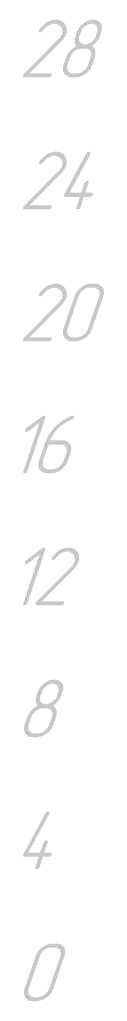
# Paper-space layout 'Layout1' of a CAD drawing. Extents: x -1 to 840, y -1 to 593.
# Drawn here: x 753.4 to 758.3, y 329.4 to 388.9 of the extents above; entities that cross this region are included whole.
import ezdxf

# ---------------------------------------------------------------- set-up
doc = ezdxf.new("R2010")
doc.units = 0
doc.header["$MEASUREMENT"] = 0
doc.layers.add('PDF _Сплошная заливка', color=7, linetype='CONTINUOUS')

psp = doc.layouts.get("Layout1")

# ---------------------------------------------------------------- hatches: boundary and pattern name
at = {"layer": 'PDF _Сплошная заливка', "transparency": 33554559}
for points in [[(755.439, 388.927), (755.464, 388.927), (755.49, 388.927), (755.591, 388.901), (755.668, 388.876), (755.769, 388.825), (755.845, 388.774), (755.896, 388.723), (755.922, 388.673), (755.922, 388.673), (755.947, 388.673), (755.947, 388.647), (755.973, 388.622), (755.998, 388.571), (756.023, 388.495), (756.049, 388.419), (756.049, 388.317), (756.049, 388.266), (756.049, 388.19), (756.049, 388.139), (756.023, 388.063), (756.023, 388.063), (756.023, 388.038), (755.998, 388.012), (755.998, 387.987), (755.973, 387.961), (755.947, 387.911), (755.896, 387.834), (755.896, 387.809), (755.896, 387.809), (755.871, 387.784), (755.845, 387.733), (755.82, 387.707), (755.769, 387.657), (755.744, 387.606), (755.668, 387.555), (753.788, 385.675), (755.058, 385.675), (755.083, 385.675), (755.109, 385.65), (755.134, 385.625), (755.134, 385.625), (755.134, 385.599), (755.134, 385.574), (755.134, 385.548), (755.134, 385.548), (755.134, 385.523), (755.109, 385.498), (755.083, 385.472), (755.058, 385.447), (755.033, 385.447), (755.007, 385.421), (754.982, 385.421), (753.457, 385.421), (753.457, 385.421), (753.432, 385.447), (753.407, 385.472), (753.407, 385.472), (753.381, 385.498), (753.381, 385.523), (753.407, 385.548), (753.407, 385.548), (753.407, 385.574), (753.432, 385.625), (755.515, 387.707), (755.591, 387.784), (755.668, 387.885), (755.668, 387.885), (755.668, 387.885), (755.693, 387.911), (755.693, 387.936), (755.744, 387.987), (755.769, 388.063), (755.769, 388.063), (755.769, 388.063), (755.769, 388.114), (755.795, 388.165), (755.795, 388.215), (755.795, 388.292), (755.769, 388.342), (755.744, 388.419), (755.718, 388.469), (755.693, 388.495), (755.693, 388.495), (755.693, 388.52), (755.668, 388.52), (755.668, 388.546), (755.591, 388.571), (755.541, 388.622), (755.515, 388.622), (755.515, 388.622), (755.49, 388.647), (755.464, 388.647), (755.439, 388.647), (755.388, 388.673), (755.312, 388.673), (755.261, 388.673), (755.236, 388.673), (755.185, 388.673), (755.134, 388.647), (755.083, 388.622), (755.007, 388.596), (754.956, 388.571), (754.931, 388.571), (754.905, 388.571), (754.88, 388.52), (754.829, 388.495), (754.778, 388.444), (754.728, 388.393), (754.651, 388.317), (754.601, 388.241), (754.575, 388.241), (754.575, 388.215), (754.55, 388.215), (754.524, 388.19), (754.524, 388.19), (754.499, 388.165), (754.499, 388.165), (754.448, 388.165), (754.448, 388.165), (754.423, 388.165), (754.397, 388.19), (754.372, 388.19), (754.372, 388.19), (754.372, 388.215), (754.372, 388.241), (754.372, 388.292), (754.397, 388.342), (754.397, 388.342), (754.397, 388.342), (754.397, 388.368), (754.423, 388.368), (754.474, 388.444), (754.524, 388.495), (754.601, 388.571), (754.677, 388.647), (754.778, 388.723), (754.88, 388.774), (754.88, 388.774), (754.88, 388.8), (754.905, 388.8), (754.956, 388.825), (755.033, 388.85), (755.109, 388.876), (755.185, 388.901), (755.287, 388.927), (755.363, 388.927), (755.414, 388.927)], [(755.439, 380.926), (755.464, 380.926), (755.49, 380.926), (755.591, 380.9), (755.668, 380.875), (755.769, 380.824), (755.845, 380.773), (755.896, 380.722), (755.922, 380.672), (755.922, 380.672), (755.947, 380.672), (755.947, 380.646), (755.973, 380.621), (755.998, 380.57), (756.023, 380.494), (756.049, 380.418), (756.049, 380.316), (756.049, 380.265), (756.049, 380.189), (756.049, 380.138), (756.023, 380.062), (756.023, 380.062), (756.023, 380.037), (755.998, 380.011), (755.998, 379.986), (755.973, 379.96), (755.947, 379.91), (755.896, 379.833), (755.896, 379.808), (755.896, 379.808), (755.871, 379.783), (755.845, 379.757), (755.82, 379.706), (755.769, 379.656), (755.744, 379.605), (755.668, 379.554), (753.788, 377.674), (755.058, 377.674), (755.083, 377.674), (755.109, 377.649), (755.134, 377.624), (755.134, 377.624), (755.134, 377.598), (755.134, 377.573), (755.134, 377.547), (755.134, 377.547), (755.134, 377.522), (755.109, 377.497), (755.083, 377.471), (755.058, 377.446), (755.033, 377.446), (755.007, 377.42), (754.982, 377.42), (753.457, 377.42), (753.457, 377.42), (753.432, 377.446), (753.407, 377.471), (753.407, 377.471), (753.381, 377.497), (753.381, 377.522), (753.407, 377.547), (753.407, 377.573), (753.407, 377.573), (753.432, 377.624), (755.515, 379.706), (755.591, 379.783), (755.668, 379.884), (755.668, 379.884), (755.668, 379.91), (755.693, 379.91), (755.693, 379.935), (755.744, 379.986), (755.769, 380.062), (755.769, 380.062), (755.769, 380.087), (755.769, 380.113), (755.795, 380.164), (755.795, 380.214), (755.795, 380.291), (755.769, 380.341), (755.744, 380.418), (755.718, 380.468), (755.693, 380.494), (755.693, 380.494), (755.693, 380.519), (755.668, 380.519), (755.668, 380.545), (755.591, 380.57), (755.541, 380.621), (755.515, 380.621), (755.515, 380.621), (755.49, 380.646), (755.464, 380.646), (755.439, 380.646), (755.388, 380.672), (755.312, 380.672), (755.261, 380.672), (755.236, 380.672), (755.185, 380.672), (755.134, 380.646), (755.083, 380.621), (755.007, 380.595), (754.956, 380.57), (754.931, 380.57), (754.905, 380.57), (754.88, 380.545), (754.829, 380.494), (754.778, 380.443), (754.728, 380.392), (754.651, 380.316), (754.601, 380.24), (754.575, 380.24), (754.575, 380.24), (754.55, 380.214), (754.524, 380.189), (754.524, 380.189), (754.499, 380.164), (754.499, 380.164), (754.448, 380.164), (754.448, 380.164), (754.423, 380.164), (754.397, 380.189), (754.372, 380.189), (754.372, 380.189), (754.372, 380.214), (754.372, 380.24), (754.372, 380.291), (754.397, 380.341), (754.397, 380.341), (754.397, 380.341), (754.397, 380.367), (754.423, 380.392), (754.474, 380.443), (754.524, 380.494), (754.601, 380.57), (754.677, 380.646), (754.778, 380.722), (754.88, 380.773), (754.88, 380.773), (754.88, 380.799), (754.905, 380.799), (754.956, 380.824), (755.033, 380.849), (755.109, 380.875), (755.185, 380.9), (755.287, 380.926), (755.363, 380.926), (755.414, 380.926)], [(757.446, 380.926), (757.471, 380.9), (757.497, 380.9), (757.497, 380.875), (757.497, 380.875), (757.497, 380.849), (757.497, 380.799), (757.497, 380.773), (756.226, 378.436), (756.938, 378.436), (757.141, 379.046), (757.167, 379.046), (757.167, 379.071), (757.192, 379.097), (757.217, 379.122), (757.217, 379.148), (757.243, 379.148), (757.268, 379.173), (757.319, 379.173), (757.319, 379.173), (757.344, 379.173), (757.37, 379.173), (757.395, 379.148), (757.395, 379.148), (757.395, 379.122), (757.395, 379.097), (757.395, 379.046), (757.192, 378.436), (757.573, 378.436), (757.598, 378.411), (757.624, 378.411), (757.649, 378.386), (757.649, 378.386), (757.649, 378.36), (757.649, 378.335), (757.649, 378.309), (757.649, 378.284), (757.624, 378.284), (757.624, 378.233), (757.573, 378.208), (757.573, 378.208), (757.548, 378.208), (757.522, 378.182), (757.471, 378.182), (757.09, 378.182), (756.887, 377.547), (756.887, 377.522), (756.887, 377.522), (756.862, 377.471), (756.836, 377.446), (756.811, 377.446), (756.785, 377.446), (756.76, 377.42), (756.709, 377.42), (756.709, 377.42), (756.709, 377.42), (756.684, 377.446), (756.633, 377.446), (756.633, 377.446), (756.633, 377.471), (756.633, 377.497), (756.633, 377.522), (756.633, 377.547), (756.862, 378.182), (755.973, 378.182), (755.947, 378.182), (755.922, 378.182), (755.896, 378.208), (755.896, 378.208), (755.896, 378.233), (755.896, 378.259), (755.896, 378.284), (755.896, 378.309), (757.243, 380.824), (757.268, 380.824), (757.268, 380.849), (757.294, 380.875), (757.319, 380.9), (757.421, 380.926), (757.421, 380.926)], [(755.439, 372.925), (755.464, 372.925), (755.49, 372.925), (755.591, 372.899), (755.668, 372.874), (755.769, 372.823), (755.845, 372.772), (755.896, 372.721), (755.922, 372.671), (755.922, 372.671), (755.947, 372.671), (755.947, 372.645), (755.973, 372.62), (755.998, 372.569), (756.023, 372.518), (756.049, 372.417), (756.049, 372.315), (756.049, 372.264), (756.049, 372.188), (756.049, 372.137), (756.023, 372.061), (756.023, 372.061), (756.023, 372.036), (755.998, 372.036), (755.998, 371.985), (755.973, 371.959), (755.947, 371.909), (755.896, 371.832), (755.896, 371.807), (755.896, 371.807), (755.871, 371.782), (755.845, 371.756), (755.82, 371.705), (755.769, 371.655), (755.744, 371.604), (755.668, 371.553), (753.788, 369.673), (755.058, 369.673), (755.083, 369.673), (755.109, 369.648), (755.134, 369.623), (755.134, 369.623), (755.134, 369.597), (755.134, 369.572), (755.134, 369.546), (755.134, 369.546), (755.134, 369.521), (755.109, 369.496), (755.083, 369.47), (755.058, 369.445), (755.033, 369.445), (755.007, 369.419), (754.982, 369.419), (753.457, 369.419), (753.457, 369.419), (753.432, 369.445), (753.407, 369.47), (753.407, 369.47), (753.381, 369.496), (753.381, 369.521), (753.407, 369.546), (753.407, 369.572), (753.407, 369.572), (753.432, 369.623), (755.515, 371.705), (755.591, 371.782), (755.668, 371.883), (755.668, 371.883), (755.668, 371.909), (755.693, 371.909), (755.693, 371.934), (755.744, 371.985), (755.769, 372.061), (755.769, 372.061), (755.769, 372.086), (755.769, 372.112), (755.795, 372.163), (755.795, 372.213), (755.795, 372.29), (755.769, 372.366), (755.744, 372.417), (755.718, 372.468), (755.693, 372.493), (755.693, 372.493), (755.693, 372.518), (755.668, 372.518), (755.668, 372.544), (755.591, 372.569), (755.541, 372.62), (755.515, 372.62), (755.515, 372.62), (755.49, 372.645), (755.464, 372.645), (755.439, 372.671), (755.388, 372.671), (755.312, 372.671), (755.261, 372.671), (755.236, 372.671), (755.185, 372.671), (755.134, 372.645), (755.083, 372.62), (755.007, 372.594), (754.956, 372.569), (754.931, 372.569), (754.905, 372.569), (754.88, 372.544), (754.829, 372.493), (754.778, 372.442), (754.728, 372.391), (754.651, 372.315), (754.601, 372.239), (754.575, 372.239), (754.575, 372.239), (754.55, 372.213), (754.524, 372.188), (754.524, 372.188), (754.499, 372.163), (754.499, 372.163), (754.448, 372.163), (754.448, 372.163), (754.423, 372.163), (754.397, 372.188), (754.372, 372.188), (754.372, 372.213), (754.372, 372.213), (754.372, 372.239), (754.372, 372.29), (754.397, 372.34), (754.397, 372.34), (754.397, 372.34), (754.397, 372.366), (754.423, 372.391), (754.474, 372.442), (754.524, 372.493), (754.601, 372.569), (754.677, 372.645), (754.778, 372.721), (754.88, 372.772), (754.88, 372.772), (754.88, 372.798), (754.905, 372.798), (754.956, 372.823), (755.033, 372.849), (755.109, 372.874), (755.185, 372.899), (755.287, 372.925), (755.363, 372.925), (755.414, 372.925)], [(754.702, 364.924), (754.728, 364.898), (754.753, 364.898), (754.753, 364.873), (754.753, 364.873), (754.753, 364.848), (754.753, 364.797), (753.661, 361.545), (753.635, 361.545), (753.635, 361.52), (753.61, 361.469), (753.584, 361.444), (753.584, 361.444), (753.559, 361.444), (753.508, 361.419), (753.483, 361.419), (753.483, 361.419), (753.457, 361.419), (753.432, 361.444), (753.407, 361.444), (753.407, 361.444), (753.407, 361.469), (753.381, 361.495), (753.407, 361.52), (753.407, 361.545), (754.397, 364.492), (753.686, 363.959), (753.661, 363.959), (753.661, 363.933), (753.635, 363.933), (753.584, 363.933), (753.584, 363.933), (753.559, 363.933), (753.534, 363.933), (753.508, 363.959), (753.508, 363.959), (753.508, 363.984), (753.508, 364.009), (753.508, 364.06), (753.508, 364.06), (753.508, 364.06), (753.534, 364.085), (753.559, 364.136), (754.575, 364.898), (754.575, 364.898), (754.601, 364.898), (754.626, 364.924), (754.677, 364.924), (754.677, 364.924)], [(754.702, 356.923), (754.728, 356.923), (754.753, 356.897), (754.753, 356.872), (754.753, 356.872), (754.753, 356.846), (754.753, 356.796), (753.661, 353.544), (753.635, 353.544), (753.635, 353.519), (753.61, 353.494), (753.584, 353.443), (753.584, 353.443), (753.559, 353.443), (753.508, 353.418), (753.483, 353.418), (753.483, 353.418), (753.457, 353.418), (753.432, 353.443), (753.407, 353.443), (753.407, 353.468), (753.407, 353.468), (753.381, 353.494), (753.407, 353.519), (753.407, 353.544), (754.397, 356.491), (753.686, 355.958), (753.661, 355.958), (753.661, 355.932), (753.635, 355.932), (753.584, 355.932), (753.584, 355.932), (753.559, 355.932), (753.534, 355.932), (753.508, 355.958), (753.508, 355.958), (753.508, 355.983), (753.508, 356.008), (753.508, 356.059), (753.508, 356.059), (753.508, 356.059), (753.534, 356.084), (753.559, 356.135), (754.575, 356.897), (754.575, 356.897), (754.601, 356.923), (754.626, 356.923), (754.677, 356.923), (754.677, 356.923)], [(756.201, 356.923), (756.226, 356.923), (756.252, 356.923), (756.328, 356.897), (756.43, 356.872), (756.531, 356.821), (756.608, 356.77), (756.658, 356.72), (756.684, 356.669), (756.684, 356.669), (756.709, 356.669), (756.709, 356.643), (756.735, 356.643), (756.76, 356.567), (756.785, 356.516), (756.811, 356.415), (756.811, 356.313), (756.811, 356.262), (756.811, 356.186), (756.811, 356.135), (756.785, 356.059), (756.785, 356.059), (756.785, 356.034), (756.76, 356.034), (756.76, 355.983), (756.735, 355.958), (756.709, 355.907), (756.658, 355.83), (756.658, 355.83), (756.633, 355.805), (756.633, 355.78), (756.608, 355.754), (756.582, 355.703), (756.531, 355.653), (756.481, 355.602), (756.43, 355.551), (754.55, 353.671), (755.82, 353.671), (755.845, 353.671), (755.871, 353.671), (755.896, 353.646), (755.896, 353.621), (755.896, 353.595), (755.896, 353.57), (755.896, 353.544), (755.896, 353.544), (755.896, 353.519), (755.871, 353.494), (755.845, 353.468), (755.82, 353.468), (755.795, 353.443), (755.769, 353.418), (755.744, 353.418), (754.22, 353.418), (754.22, 353.418), (754.194, 353.443), (754.169, 353.468), (754.169, 353.468), (754.143, 353.494), (754.143, 353.519), (754.169, 353.544), (754.169, 353.57), (754.169, 353.57), (754.194, 353.621), (756.277, 355.703), (756.354, 355.78), (756.43, 355.881), (756.43, 355.881), (756.43, 355.907), (756.455, 355.907), (756.455, 355.932), (756.506, 356.008), (756.531, 356.059), (756.531, 356.059), (756.531, 356.084), (756.531, 356.11), (756.557, 356.161), (756.557, 356.211), (756.557, 356.288), (756.531, 356.364), (756.506, 356.415), (756.481, 356.465), (756.455, 356.491), (756.455, 356.491), (756.455, 356.516), (756.43, 356.516), (756.43, 356.542), (756.354, 356.567), (756.303, 356.618), (756.277, 356.618), (756.277, 356.643), (756.252, 356.643), (756.226, 356.643), (756.201, 356.669), (756.15, 356.669), (756.074, 356.669), (756.023, 356.669), (755.998, 356.669), (755.947, 356.669), (755.896, 356.643), (755.845, 356.643), (755.769, 356.618), (755.693, 356.567), (755.693, 356.567), (755.668, 356.567), (755.642, 356.542), (755.591, 356.491), (755.541, 356.465), (755.49, 356.389), (755.414, 356.339), (755.363, 356.237), (755.337, 356.237), (755.337, 356.237), (755.312, 356.211), (755.287, 356.186), (755.287, 356.186), (755.261, 356.186), (755.261, 356.161), (755.21, 356.161), (755.21, 356.161), (755.185, 356.161), (755.16, 356.186), (755.134, 356.186), (755.134, 356.211), (755.134, 356.211), (755.134, 356.237), (755.134, 356.288), (755.16, 356.339), (755.16, 356.339), (755.16, 356.339), (755.16, 356.364), (755.185, 356.389), (755.236, 356.44), (755.287, 356.491), (755.363, 356.567), (755.439, 356.643), (755.541, 356.72), (755.642, 356.796), (755.642, 356.796), (755.642, 356.796), (755.668, 356.796), (755.718, 356.821), (755.795, 356.846), (755.871, 356.872), (755.947, 356.897), (756.049, 356.923), (756.125, 356.923), (756.176, 356.923)], [(754.931, 340.921), (754.956, 340.921), (754.982, 340.895), (754.982, 340.895), (755.007, 340.87), (755.007, 340.844), (755.007, 340.794), (754.982, 340.768), (753.711, 338.431), (754.423, 338.431), (754.651, 339.041), (754.651, 339.066), (754.677, 339.066), (754.677, 339.092), (754.702, 339.143), (754.728, 339.143), (754.753, 339.168), (754.778, 339.168), (754.829, 339.168), (754.829, 339.168), (754.855, 339.168), (754.88, 339.168), (754.88, 339.143), (754.905, 339.143), (754.905, 339.117), (754.905, 339.092), (754.905, 339.041), (754.677, 338.431), (755.083, 338.431), (755.083, 338.431), (755.109, 338.406), (755.134, 338.381), (755.134, 338.381), (755.16, 338.355), (755.16, 338.33), (755.16, 338.304), (755.134, 338.304), (755.134, 338.279), (755.109, 338.254), (755.083, 338.203), (755.083, 338.203), (755.058, 338.203), (755.033, 338.178), (754.982, 338.178), (754.601, 338.178), (754.397, 337.542), (754.397, 337.542), (754.372, 337.517), (754.347, 337.492), (754.321, 337.441), (754.321, 337.441), (754.296, 337.441), (754.27, 337.441), (754.22, 337.415), (754.22, 337.415), (754.194, 337.441), (754.169, 337.441), (754.143, 337.441), (754.143, 337.466), (754.143, 337.466), (754.118, 337.492), (754.143, 337.517), (754.143, 337.542), (754.347, 338.178), (753.457, 338.178), (753.457, 338.178), (753.432, 338.203), (753.407, 338.203), (753.381, 338.203), (753.381, 338.228), (753.381, 338.254), (753.407, 338.304), (753.407, 338.33), (754.753, 340.819), (754.753, 340.819), (754.778, 340.844), (754.804, 340.87), (754.829, 340.895), (754.905, 340.921)]]:
    psp.add_hatch(color=256, dxfattribs=at).paths.add_polyline_path(points)
h = psp.add_hatch(color=256, dxfattribs=at)
h.paths.add_polyline_path([(757.573, 388.673), (757.548, 388.673), (757.497, 388.673), (757.446, 388.647), (757.395, 388.647), (757.319, 388.622), (757.243, 388.571), (757.167, 388.52), (757.167, 388.52), (757.141, 388.495), (757.116, 388.469), (757.065, 388.444), (757.039, 388.368), (756.989, 388.317), (756.938, 388.241), (756.912, 388.165), (756.836, 387.911), (756.836, 387.911), (756.811, 387.885), (756.811, 387.834), (756.811, 387.809), (756.811, 387.733), (756.811, 387.682), (756.836, 387.631), (756.862, 387.555), (756.862, 387.555), (756.862, 387.555), (756.887, 387.53), (756.912, 387.504), (756.963, 387.479), (757.014, 387.453), (757.09, 387.428), (757.167, 387.428), (757.192, 387.428), (757.217, 387.428), (757.268, 387.428), (757.344, 387.453), (757.395, 387.479), (757.471, 387.53), (757.548, 387.555), (757.548, 387.58), (757.573, 387.58), (757.624, 387.631), (757.649, 387.657), (757.7, 387.707), (757.751, 387.784), (757.802, 387.834), (757.827, 387.911), (757.903, 388.165), (757.929, 388.19), (757.929, 388.215), (757.929, 388.241), (757.929, 388.292), (757.929, 388.342), (757.929, 388.419), (757.903, 388.469), (757.878, 388.52), (757.878, 388.52), (757.878, 388.546), (757.852, 388.571), (757.802, 388.596), (757.776, 388.622), (757.725, 388.647), (757.649, 388.673)], flags=0)
h.paths.add_polyline_path([(757.192, 387.174), (756.912, 387.174), (756.862, 387.174), (756.811, 387.149), (756.76, 387.123), (756.684, 387.098), (756.608, 387.072), (756.531, 387.022), (756.531, 387.022), (756.506, 386.996), (756.481, 386.971), (756.43, 386.92), (756.379, 386.869), (756.354, 386.818), (756.303, 386.742), (756.277, 386.666), (756.1, 386.183), (756.1, 386.158), (756.1, 386.133), (756.1, 386.107), (756.074, 386.056), (756.074, 386.006), (756.1, 385.929), (756.1, 385.879), (756.125, 385.828), (756.15, 385.828), (756.15, 385.802), (756.176, 385.777), (756.201, 385.752), (756.252, 385.726), (756.303, 385.701), (756.379, 385.675), (756.43, 385.675), (756.735, 385.675), (756.76, 385.675), (756.811, 385.701), (756.887, 385.701), (756.938, 385.726), (757.014, 385.777), (757.09, 385.828), (757.09, 385.828), (757.116, 385.853), (757.167, 385.879), (757.192, 385.929), (757.243, 385.98), (757.294, 386.031), (757.319, 386.107), (757.344, 386.183), (757.522, 386.666), (757.522, 386.691), (757.522, 386.717), (757.548, 386.742), (757.548, 386.793), (757.548, 386.844), (757.548, 386.92), (757.522, 386.971), (757.497, 387.022), (757.497, 387.022), (757.497, 387.047), (757.471, 387.072), (757.421, 387.098), (757.395, 387.123), (757.344, 387.149), (757.268, 387.174)], flags=0)
h.paths.add_polyline_path([(757.725, 388.927), (757.776, 388.927), (757.827, 388.901), (757.903, 388.876), (757.979, 388.825), (758.056, 388.774), (758.132, 388.698), (758.132, 388.698), (758.132, 388.698), (758.157, 388.673), (758.157, 388.647), (758.183, 388.596), (758.183, 388.571), (758.208, 388.52), (758.208, 388.469), (758.208, 388.342), (758.183, 388.266), (758.157, 388.165), (758.081, 387.911), (758.056, 387.911), (758.056, 387.885), (758.056, 387.86), (758.03, 387.809), (758.005, 387.758), (757.979, 387.707), (757.903, 387.606), (757.878, 387.58), (757.878, 387.58), (757.852, 387.555), (757.827, 387.504), (757.776, 387.479), (757.725, 387.428), (757.675, 387.377), (757.598, 387.326), (757.598, 387.326), (757.624, 387.326), (757.649, 387.301), (757.675, 387.276), (757.7, 387.225), (757.751, 387.199), (757.776, 387.123), (757.802, 387.072), (757.802, 387.047), (757.802, 387.047), (757.802, 386.996), (757.802, 386.945), (757.802, 386.895), (757.802, 386.818), (757.802, 386.742), (757.776, 386.666), (757.598, 386.158), (757.598, 386.158), (757.598, 386.158), (757.598, 386.133), (757.573, 386.107), (757.548, 386.056), (757.522, 385.98), (757.471, 385.904), (757.395, 385.828), (757.319, 385.726), (757.217, 385.65), (757.192, 385.65), (757.192, 385.625), (757.167, 385.625), (757.167, 385.599), (757.116, 385.599), (757.09, 385.574), (757.014, 385.523), (756.938, 385.498), (756.836, 385.447), (756.709, 385.447), (756.608, 385.421), (756.328, 385.421), (756.303, 385.421), (756.252, 385.447), (756.201, 385.447), (756.125, 385.472), (756.049, 385.523), (755.973, 385.574), (755.896, 385.65), (755.896, 385.65), (755.896, 385.675), (755.871, 385.726), (755.845, 385.777), (755.82, 385.853), (755.82, 385.955), (755.82, 386.056), (755.845, 386.107), (755.845, 386.158), (756.023, 386.666), (756.023, 386.691), (756.049, 386.717), (756.049, 386.742), (756.074, 386.793), (756.1, 386.844), (756.15, 386.895), (756.201, 386.971), (756.252, 387.047), (756.252, 387.047), (756.277, 387.072), (756.303, 387.098), (756.379, 387.149), (756.43, 387.199), (756.481, 387.225), (756.557, 387.276), (756.658, 387.326), (756.633, 387.352), (756.633, 387.352), (756.608, 387.377), (756.608, 387.403), (756.582, 387.453), (756.557, 387.479), (756.557, 387.53), (756.531, 387.58), (756.531, 387.606), (756.531, 387.631), (756.531, 387.657), (756.531, 387.682), (756.531, 387.733), (756.531, 387.809), (756.557, 387.86), (756.582, 387.911), (756.658, 388.165), (756.658, 388.19), (756.658, 388.19), (756.684, 388.19), (756.684, 388.215), (756.709, 388.292), (756.76, 388.342), (756.811, 388.444), (756.862, 388.52), (756.963, 388.622), (757.065, 388.698), (757.065, 388.723), (757.09, 388.723), (757.116, 388.749), (757.167, 388.774), (757.192, 388.8), (757.243, 388.825), (757.344, 388.876), (757.497, 388.901), (757.573, 388.927), (757.7, 388.927)], flags=0)
h = psp.add_hatch(color=256, dxfattribs=at)
h.paths.add_polyline_path([(757.7, 372.671), (757.421, 372.671), (757.37, 372.671), (757.319, 372.671), (757.268, 372.645), (757.192, 372.62), (757.116, 372.569), (757.039, 372.518), (757.039, 372.518), (757.014, 372.493), (756.989, 372.468), (756.938, 372.417), (756.912, 372.366), (756.862, 372.315), (756.811, 372.239), (756.785, 372.163), (756.1, 370.181), (756.1, 370.156), (756.1, 370.156), (756.1, 370.105), (756.074, 370.054), (756.074, 370.004), (756.1, 369.928), (756.1, 369.877), (756.125, 369.826), (756.15, 369.826), (756.15, 369.8), (756.176, 369.775), (756.201, 369.75), (756.252, 369.724), (756.303, 369.699), (756.379, 369.673), (756.43, 369.673), (756.709, 369.673), (756.76, 369.673), (756.811, 369.699), (756.862, 369.724), (756.938, 369.724), (757.014, 369.775), (757.09, 369.826), (757.09, 369.826), (757.116, 369.851), (757.141, 369.877), (757.192, 369.928), (757.243, 369.953), (757.268, 370.029), (757.319, 370.105), (757.344, 370.181), (758.03, 372.163), (758.03, 372.188), (758.056, 372.213), (758.056, 372.239), (758.056, 372.29), (758.056, 372.34), (758.056, 372.417), (758.03, 372.468), (758.005, 372.518), (758.005, 372.518), (757.979, 372.544), (757.954, 372.569), (757.929, 372.594), (757.878, 372.62), (757.827, 372.645), (757.776, 372.671)], flags=0)
h.paths.add_polyline_path([(757.852, 372.925), (757.903, 372.925), (757.954, 372.899), (758.03, 372.874), (758.107, 372.823), (758.183, 372.772), (758.234, 372.696), (758.259, 372.696), (758.259, 372.671), (758.284, 372.62), (758.31, 372.569), (758.31, 372.468), (758.335, 372.391), (758.31, 372.29), (758.31, 372.239), (758.284, 372.163), (757.598, 370.181), (757.598, 370.156), (757.598, 370.156), (757.598, 370.131), (757.573, 370.105), (757.548, 370.054), (757.522, 370.004), (757.471, 369.902), (757.395, 369.826), (757.319, 369.724), (757.217, 369.648), (757.192, 369.648), (757.192, 369.623), (757.167, 369.623), (757.167, 369.597), (757.116, 369.597), (757.09, 369.572), (757.014, 369.546), (756.938, 369.496), (756.836, 369.47), (756.709, 369.445), (756.608, 369.419), (756.328, 369.419), (756.303, 369.419), (756.252, 369.445), (756.176, 369.445), (756.125, 369.47), (756.049, 369.521), (755.973, 369.572), (755.896, 369.648), (755.896, 369.648), (755.896, 369.673), (755.871, 369.724), (755.845, 369.775), (755.82, 369.877), (755.82, 369.953), (755.82, 370.054), (755.845, 370.105), (755.845, 370.181), (756.531, 372.163), (756.531, 372.188), (756.531, 372.188), (756.557, 372.213), (756.557, 372.239), (756.582, 372.29), (756.633, 372.366), (756.684, 372.442), (756.735, 372.518), (756.836, 372.62), (756.938, 372.696), (756.938, 372.696), (756.938, 372.721), (756.963, 372.721), (756.989, 372.747), (757.014, 372.747), (757.039, 372.772), (757.116, 372.823), (757.217, 372.849), (757.319, 372.899), (757.421, 372.925), (757.471, 372.925), (757.827, 372.925)], flags=0)
h = psp.add_hatch(color=256, dxfattribs=at)
h.paths.add_polyline_path([(755.693, 363.171), (754.956, 363.171), (754.601, 362.18), (754.601, 362.155), (754.601, 362.155), (754.601, 362.104), (754.601, 362.053), (754.601, 362.003), (754.601, 361.926), (754.601, 361.876), (754.651, 361.825), (754.651, 361.825), (754.677, 361.8), (754.677, 361.774), (754.728, 361.749), (754.753, 361.723), (754.804, 361.698), (754.88, 361.672), (754.956, 361.672), (755.236, 361.672), (755.287, 361.672), (755.337, 361.698), (755.388, 361.723), (755.464, 361.723), (755.515, 361.774), (755.591, 361.825), (755.617, 361.825), (755.642, 361.85), (755.668, 361.876), (755.693, 361.926), (755.744, 361.977), (755.795, 362.028), (755.82, 362.104), (755.871, 362.18), (756.023, 362.663), (756.049, 362.689), (756.049, 362.714), (756.049, 362.739), (756.049, 362.79), (756.049, 362.841), (756.049, 362.917), (756.049, 362.968), (755.998, 363.019), (755.998, 363.019), (755.998, 363.044), (755.973, 363.069), (755.947, 363.095), (755.896, 363.12), (755.845, 363.146), (755.769, 363.171)], flags=0)
h.paths.add_polyline_path([(756.455, 364.924), (756.481, 364.898), (756.506, 364.873), (756.506, 364.873), (756.506, 364.848), (756.506, 364.822), (756.506, 364.797), (756.506, 364.797), (756.481, 364.771), (756.481, 364.746), (756.455, 364.72), (756.455, 364.72), (756.455, 364.72), (756.43, 364.695), (756.379, 364.67), (756.328, 364.67), (756.277, 364.644), (756.15, 364.568), (756.125, 364.568), (756.125, 364.568), (756.1, 364.568), (756.074, 364.543), (756.049, 364.517), (755.998, 364.492), (755.922, 364.441), (755.896, 364.441), (755.871, 364.416), (755.845, 364.39), (755.795, 364.365), (755.718, 364.314), (755.642, 364.263), (755.566, 364.187), (755.49, 364.111), (755.49, 364.111), (755.464, 364.085), (755.439, 364.06), (755.414, 364.009), (755.363, 363.959), (755.312, 363.908), (755.261, 363.831), (755.21, 363.755), (755.21, 363.755), (755.21, 363.73), (755.185, 363.704), (755.16, 363.654), (755.134, 363.603), (755.083, 363.552), (755.058, 363.476), (755.033, 363.425), (755.82, 363.425), (755.845, 363.425), (755.896, 363.425), (755.973, 363.4), (756.049, 363.374), (756.125, 363.323), (756.201, 363.273), (756.252, 363.196), (756.252, 363.196), (756.277, 363.171), (756.277, 363.12), (756.303, 363.069), (756.328, 362.968), (756.328, 362.892), (756.303, 362.79), (756.303, 362.739), (756.277, 362.663), (756.125, 362.18), (756.125, 362.155), (756.1, 362.155), (756.1, 362.13), (756.1, 362.13), (756.074, 362.053), (756.023, 361.977), (755.973, 361.901), (755.896, 361.825), (755.82, 361.723), (755.718, 361.647), (755.718, 361.647), (755.693, 361.622), (755.693, 361.622), (755.668, 361.596), (755.642, 361.596), (755.617, 361.571), (755.541, 361.545), (755.439, 361.495), (755.337, 361.444), (755.21, 361.444), (755.109, 361.419), (754.829, 361.419), (754.804, 361.419), (754.753, 361.444), (754.702, 361.444), (754.626, 361.469), (754.55, 361.52), (754.474, 361.571), (754.423, 361.647), (754.397, 361.647), (754.397, 361.672), (754.372, 361.723), (754.347, 361.774), (754.321, 361.876), (754.321, 361.952), (754.347, 362.053), (754.347, 362.104), (754.372, 362.18), (754.728, 363.273), (754.728, 363.298), (754.753, 363.298), (754.753, 363.323), (754.778, 363.374), (754.804, 363.425), (754.829, 363.476), (754.855, 363.527), (754.88, 363.603), (754.956, 363.755), (755.058, 363.908), (755.134, 363.984), (755.185, 364.06), (755.261, 364.162), (755.337, 364.238), (755.337, 364.238), (755.363, 364.263), (755.388, 364.289), (755.414, 364.314), (755.464, 364.365), (755.515, 364.39), (755.566, 364.441), (755.642, 364.492), (755.693, 364.543), (755.795, 364.619), (755.871, 364.67), (755.973, 364.72), (756.15, 364.822), (756.252, 364.873), (756.379, 364.924), (756.43, 364.924), (756.43, 364.924)], flags=0)
h = psp.add_hatch(color=256, dxfattribs=at)
h.paths.add_polyline_path([(755.21, 348.668), (755.185, 348.668), (755.134, 348.668), (755.083, 348.668), (755.033, 348.642), (754.956, 348.617), (754.88, 348.566), (754.804, 348.515), (754.804, 348.515), (754.778, 348.49), (754.753, 348.464), (754.702, 348.439), (754.651, 348.388), (754.601, 348.312), (754.575, 348.261), (754.55, 348.185), (754.448, 347.906), (754.448, 347.906), (754.448, 347.88), (754.448, 347.855), (754.423, 347.804), (754.423, 347.753), (754.448, 347.677), (754.448, 347.626), (754.474, 347.575), (754.499, 347.55), (754.499, 347.55), (754.524, 347.525), (754.55, 347.499), (754.601, 347.474), (754.651, 347.449), (754.702, 347.423), (754.778, 347.423), (754.829, 347.423), (754.855, 347.423), (754.905, 347.449), (754.982, 347.474), (755.033, 347.474), (755.109, 347.525), (755.185, 347.575), (755.185, 347.575), (755.21, 347.601), (755.261, 347.626), (755.287, 347.677), (755.337, 347.702), (755.388, 347.779), (755.414, 347.855), (755.464, 347.906), (755.541, 348.185), (755.541, 348.185), (755.541, 348.21), (755.566, 348.261), (755.566, 348.287), (755.566, 348.363), (755.566, 348.414), (755.541, 348.464), (755.515, 348.515), (755.515, 348.541), (755.49, 348.541), (755.464, 348.566), (755.439, 348.591), (755.388, 348.617), (755.337, 348.642), (755.287, 348.668)], flags=0)
h.paths.add_polyline_path([(754.829, 347.169), (754.55, 347.169), (754.499, 347.169), (754.448, 347.169), (754.397, 347.144), (754.321, 347.118), (754.245, 347.068), (754.169, 347.017), (754.169, 347.017), (754.143, 346.991), (754.118, 346.966), (754.067, 346.915), (754.016, 346.864), (753.965, 346.813), (753.94, 346.737), (753.915, 346.661), (753.737, 346.179), (753.737, 346.153), (753.737, 346.153), (753.711, 346.102), (753.711, 346.051), (753.711, 346.001), (753.711, 345.95), (753.737, 345.874), (753.762, 345.823), (753.762, 345.823), (753.788, 345.798), (753.813, 345.772), (753.839, 345.747), (753.889, 345.721), (753.94, 345.696), (753.991, 345.671), (754.067, 345.671), (754.347, 345.671), (754.397, 345.671), (754.448, 345.696), (754.499, 345.721), (754.575, 345.721), (754.651, 345.772), (754.728, 345.823), (754.728, 345.823), (754.753, 345.848), (754.778, 345.874), (754.829, 345.924), (754.88, 345.975), (754.905, 346.026), (754.956, 346.102), (754.982, 346.179), (755.16, 346.661), (755.16, 346.686), (755.16, 346.712), (755.185, 346.737), (755.185, 346.788), (755.185, 346.864), (755.185, 346.915), (755.16, 346.966), (755.134, 347.017), (755.134, 347.042), (755.109, 347.042), (755.083, 347.068), (755.058, 347.093), (755.007, 347.118), (754.956, 347.144), (754.905, 347.169)], flags=0)
h.paths.add_polyline_path([(755.337, 348.922), (755.388, 348.922), (755.464, 348.896), (755.541, 348.871), (755.617, 348.82), (755.693, 348.769), (755.769, 348.693), (755.769, 348.693), (755.769, 348.693), (755.795, 348.668), (755.795, 348.642), (755.82, 348.591), (755.82, 348.566), (755.845, 348.515), (755.845, 348.464), (755.845, 348.338), (755.82, 348.261), (755.795, 348.185), (755.693, 347.906), (755.693, 347.906), (755.693, 347.88), (755.668, 347.855), (755.668, 347.804), (755.642, 347.753), (755.617, 347.702), (755.515, 347.601), (755.515, 347.601), (755.515, 347.575), (755.49, 347.55), (755.439, 347.525), (755.414, 347.474), (755.363, 347.423), (755.287, 347.372), (755.236, 347.347), (755.236, 347.321), (755.261, 347.321), (755.287, 347.296), (755.312, 347.271), (755.337, 347.245), (755.363, 347.194), (755.414, 347.144), (755.439, 347.068), (755.439, 347.068), (755.439, 347.042), (755.439, 346.991), (755.439, 346.941), (755.439, 346.89), (755.439, 346.813), (755.439, 346.763), (755.414, 346.661), (755.236, 346.179), (755.236, 346.153), (755.236, 346.153), (755.236, 346.128), (755.21, 346.128), (755.185, 346.051), (755.16, 345.975), (755.109, 345.899), (755.033, 345.823), (754.931, 345.721), (754.829, 345.645), (754.829, 345.645), (754.829, 345.62), (754.804, 345.62), (754.778, 345.62), (754.753, 345.594), (754.728, 345.569), (754.651, 345.543), (754.55, 345.493), (754.448, 345.467), (754.347, 345.442), (754.22, 345.416), (753.965, 345.416), (753.94, 345.442), (753.889, 345.442), (753.813, 345.442), (753.737, 345.467), (753.661, 345.518), (753.61, 345.569), (753.534, 345.645), (753.534, 345.645), (753.508, 345.671), (753.483, 345.721), (753.483, 345.798), (753.457, 345.874), (753.457, 345.95), (753.457, 346.051), (753.457, 346.102), (753.483, 346.179), (753.661, 346.661), (753.661, 346.686), (753.661, 346.712), (753.686, 346.737), (753.711, 346.788), (753.737, 346.839), (753.788, 346.915), (753.813, 346.966), (753.889, 347.042), (753.889, 347.042), (753.915, 347.068), (753.94, 347.093), (753.991, 347.144), (754.067, 347.194), (754.118, 347.245), (754.194, 347.296), (754.27, 347.347), (754.27, 347.347), (754.27, 347.347), (754.245, 347.372), (754.245, 347.398), (754.22, 347.449), (754.194, 347.499), (754.169, 347.55), (754.169, 347.601), (754.169, 347.601), (754.169, 347.626), (754.169, 347.652), (754.169, 347.702), (754.169, 347.728), (754.169, 347.804), (754.194, 347.855), (754.194, 347.931), (754.296, 348.185), (754.296, 348.185), (754.296, 348.185), (754.296, 348.21), (754.321, 348.21), (754.347, 348.287), (754.372, 348.338), (754.423, 348.439), (754.499, 348.515), (754.575, 348.617), (754.702, 348.693), (754.702, 348.719), (754.728, 348.719), (754.753, 348.744), (754.778, 348.769), (754.829, 348.795), (754.88, 348.82), (754.982, 348.871), (755.134, 348.922), (755.21, 348.922)], flags=0)
h = psp.add_hatch(color=256, dxfattribs=at)
h.paths.add_polyline_path([(755.337, 332.666), (755.058, 332.666), (755.007, 332.666), (754.956, 332.666), (754.905, 332.64), (754.829, 332.615), (754.753, 332.564), (754.677, 332.539), (754.677, 332.513), (754.651, 332.513), (754.626, 332.462), (754.575, 332.437), (754.524, 332.386), (754.499, 332.31), (754.448, 332.234), (754.423, 332.158), (753.737, 330.177), (753.737, 330.177), (753.737, 330.151), (753.711, 330.1), (753.711, 330.05), (753.711, 329.999), (753.711, 329.948), (753.737, 329.872), (753.762, 329.821), (753.762, 329.821), (753.788, 329.795), (753.813, 329.77), (753.839, 329.745), (753.889, 329.719), (753.94, 329.694), (753.991, 329.694), (754.067, 329.669), (754.347, 329.669), (754.397, 329.694), (754.448, 329.694), (754.499, 329.719), (754.575, 329.745), (754.651, 329.77), (754.702, 329.821), (754.728, 329.821), (754.753, 329.846), (754.778, 329.872), (754.829, 329.922), (754.855, 329.973), (754.905, 330.024), (754.956, 330.1), (754.982, 330.177), (755.668, 332.158), (755.668, 332.183), (755.668, 332.209), (755.693, 332.234), (755.693, 332.285), (755.693, 332.361), (755.693, 332.412), (755.668, 332.462), (755.642, 332.513), (755.642, 332.539), (755.617, 332.539), (755.591, 332.564), (755.566, 332.59), (755.515, 332.615), (755.464, 332.666), (755.414, 332.666)], flags=0)
h.paths.add_polyline_path([(755.464, 332.92), (755.515, 332.92), (755.591, 332.894), (755.668, 332.869), (755.744, 332.843), (755.82, 332.767), (755.871, 332.717), (755.871, 332.691), (755.896, 332.666), (755.922, 332.615), (755.947, 332.564), (755.947, 332.488), (755.947, 332.386), (755.947, 332.285), (755.947, 332.234), (755.922, 332.183), (755.236, 330.177), (755.236, 330.177), (755.236, 330.151), (755.236, 330.126), (755.21, 330.126), (755.185, 330.05), (755.16, 329.999), (755.109, 329.897), (755.033, 329.821), (754.931, 329.719), (754.829, 329.643), (754.829, 329.643), (754.829, 329.643), (754.804, 329.618), (754.778, 329.618), (754.753, 329.592), (754.728, 329.567), (754.651, 329.542), (754.55, 329.491), (754.448, 329.465), (754.347, 329.44), (754.22, 329.414), (753.94, 329.414), (753.94, 329.44), (753.889, 329.44), (753.813, 329.44), (753.737, 329.465), (753.661, 329.516), (753.61, 329.567), (753.534, 329.643), (753.534, 329.643), (753.508, 329.669), (753.483, 329.719), (753.483, 329.795), (753.457, 329.872), (753.457, 329.948), (753.457, 330.05), (753.457, 330.1), (753.483, 330.177), (754.169, 332.183), (754.169, 332.183), (754.169, 332.183), (754.169, 332.209), (754.194, 332.234), (754.22, 332.285), (754.245, 332.361), (754.321, 332.437), (754.372, 332.513), (754.448, 332.615), (754.55, 332.691), (754.575, 332.717), (754.575, 332.717), (754.601, 332.717), (754.601, 332.742), (754.651, 332.742), (754.677, 332.767), (754.753, 332.818), (754.829, 332.843), (754.956, 332.894), (755.058, 332.92), (755.109, 332.92)], flags=0)

doc.saveas('drawing.dxf')
